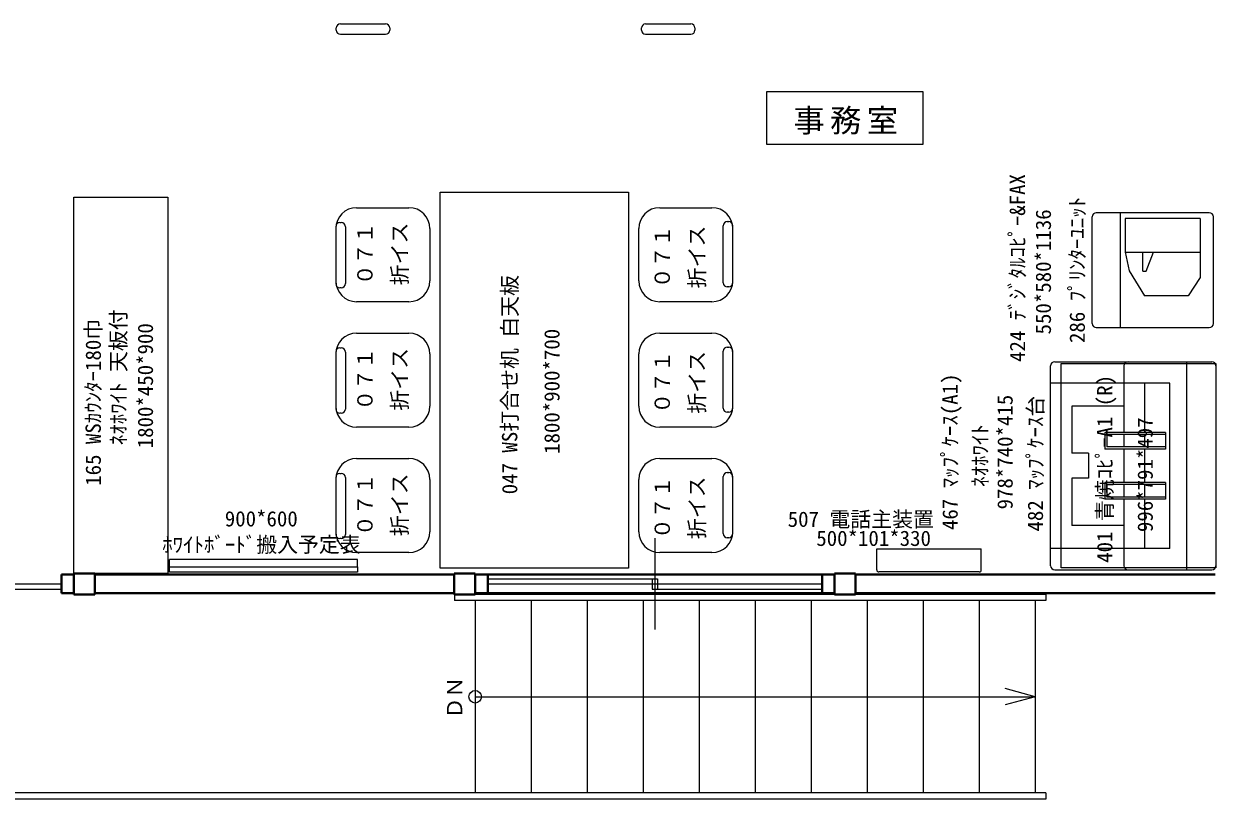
# Model space of a CAD drawing. Units: millimetres at full size, sheet at 1:50; details may follow other scales. Extents: x -9023 to 8922, y -7785 to 8042.
# Drawn here: x -547 to 5148, y 437 to 4147 of the extents above; entities that cross this region are included whole.
import ezdxf
from ezdxf.enums import TextEntityAlignment as Align

# ---------------------------------------------------------------- set-up
doc = ezdxf.new("R2010")
doc.units = ezdxf.units.MM
doc.header["$LTSCALE"] = 50
for name, color, linetype, lineweight in [('0-1', 2, 'Continuous', 40), ('0-2', 3, 'Continuous', 35), ('0-3', 7, 'Continuous', 25), ('0-F', 4, 'Continuous', 18)]:
    doc.layers.add(name, color=color, linetype=linetype, lineweight=lineweight)
doc.styles.add('ＭＳ ゴシック', font='')
doc.styles.get('ＭＳ ゴシック').set_extended_font_data('MS Gothic')

msp = doc.modelspace()

# ---------------------------------------------------------------- linework, layer by layer
at = {"layer": '0-1', "color": 7, "lineweight": 25}
for p, q in [((2472.2, 1685.47), (2472.2, 1249.22)), ((1672.2, 1492.35), (2484.7, 1492.35)), ((2459.7, 1492.35), (2459.7, 1442.35)), ((2484.7, 1492.35), (2484.7, 1442.35)), ((-1967.8, 1467.35), (-367.8, 1467.35)), ((-1180.3, 1442.35), (-367.8, 1442.35)), ((1672.2, 1467.35), (3272.2, 1467.35)), ((2459.7, 1442.35), (3272.2, 1442.35))]:
    msp.add_line(p, q, dxfattribs=at)
at = {"layer": '0-1'}
for p, q in [((-367.8, 1512.35), (-367.8, 1422.35)), ((-307.8, 1512.35), (-367.8, 1512.35)), ((-307.8, 1512.35), (-307.8, 1517.35)), ((-207.8, 1517.35), (-307.8, 1517.35)), ((-207.8, 1512.35), (-207.8, 1517.35)), ((1512.2, 1512.35), (-207.8, 1512.35)), ((1512.2, 1512.35), (1512.2, 1517.35)), ((1612.2, 1517.35), (1512.2, 1517.35)), ((1612.2, 1512.35), (1612.2, 1517.35)), ((3332.2, 1512.35), (1612.2, 1512.35)), ((1672.2, 1512.35), (1672.2, 1422.35)), ((3272.2, 1512.35), (3272.2, 1422.35)), ((3332.2, 1512.35), (3332.2, 1517.35)), ((3432.2, 1517.35), (3332.2, 1517.35)), ((3432.2, 1512.35), (3432.2, 1517.35)), ((5152.2, 1512.35), (3432.2, 1512.35)), ((-307.8, 1422.35), (-367.8, 1422.35)), ((-307.8, 1417.35), (-207.8, 1417.35)), ((1512.2, 1422.35), (-207.8, 1422.35)), ((1512.2, 1417.35), (1612.2, 1417.35)), ((3332.2, 1422.35), (1612.2, 1422.35)), ((3332.2, 1417.35), (3432.2, 1417.35)), ((5152.2, 1422.35), (3432.2, 1422.35))]:
    msp.add_line(p, q, dxfattribs=at)
for points in [[(-307.8, 1512.35), (-307.8, 1422.35), (-307.8, 1417.35)], [(-207.8, 1512.35), (-207.8, 1422.35), (-207.8, 1417.35)], [(1512.2, 1512.35), (1512.2, 1422.35), (1512.2, 1417.35)], [(1612.2, 1512.35), (1612.2, 1422.35), (1612.2, 1417.35)], [(3332.2, 1512.35), (3332.2, 1422.35), (3332.2, 1417.35)], [(3432.2, 1512.35), (3432.2, 1422.35), (3432.2, 1417.35)]]:
    msp.add_lwpolyline(points, dxfattribs=at)
at = {"layer": '0-2', "color": 4, "lineweight": 18}
for p, q in [((4342.2, 1387.35), (1514.07, 1387.35)), ((1612.2, 1387.35), (1612.2, 467.35)), ((1880.2, 1387.35), (1880.2, 467.35)), ((2148.2, 1387.35), (2148.2, 467.35)), ((2416.2, 1387.35), (2416.2, 467.35)), ((2684.2, 1387.35), (2684.2, 467.35)), ((2952.2, 1387.35), (2952.2, 467.35)), ((3220.2, 1387.35), (3220.2, 467.35)), ((3488.2, 1387.35), (3488.2, 467.35)), ((3756.2, 1387.35), (3756.2, 467.35)), ((4024.2, 1387.35), (4024.2, 467.35)), ((4292.2, 1387.35), (4292.2, 467.35)), ((4342.2, 1417.35), (4342.2, 1387.35)), ((4342.2, 467.35), (-8497.8, 467.35))]:
    msp.add_line(p, q, dxfattribs=at)
for points in [[(4342.2, 1417.35), (1514.07, 1417.35), (1514.07, 1387.35)], [(4342.2, 467.35), (4342.2, 437.35), (-8497.8, 437.35)]]:
    msp.add_lwpolyline(points, dxfattribs=at)
at = {"layer": '0-3'}
for p, q in [((947.8, 4116.89), (947.8, 4126.89)), ((967.8, 4146.89), (1183.92, 4146.89)), ((1203.92, 4126.89), (1203.92, 4116.89)), ((2407.8, 4116.89), (2407.8, 4126.89)), ((2427.8, 4146.89), (2643.92, 4146.89)), ((2663.92, 4126.89), (2663.92, 4116.89)), ((967.8, 4096.89), (1183.92, 4096.89)), ((2427.8, 4096.89), (2643.92, 4096.89)), ((142.2, 3317.35), (142.2, 1517.35)), ((1045.24, 3267.21), (1295.24, 3267.21)), ((2495.24, 3267.21), (2745.24, 3267.21)), ((965.24, 3196.24), (971.8, 3196.24)), ((2818.67, 3200.46), (2825.24, 3200.46)), ((4564.1, 2713.34), (4564.1, 3223.34)), ((5124.1, 3243.34), (4584.1, 3243.34)), ((5144.1, 2713.34), (5144.1, 3223.34)), ((945.24, 3176.24), (945.24, 2903.97)), ((991.8, 3176.24), (991.8, 2903.97)), ((1395.24, 3167.21), (1395.24, 2917.21)), ((2395.24, 2917.21), (2395.24, 3167.21)), ((2798.67, 2908.19), (2798.67, 3180.46)), ((2845.24, 2908.19), (2845.24, 3180.46)), ((971.8, 2883.97), (965.24, 2883.97)), ((2825.24, 2888.19), (2818.67, 2888.19)), ((1295.24, 2817.21), (1045.24, 2817.21)), ((2745.24, 2817.21), (2495.24, 2817.21)), ((4584.1, 2693.34), (5124.1, 2693.34)), ((1045.24, 2667.21), (1295.24, 2667.21)), ((2495.24, 2667.21), (2745.24, 2667.21)), ((945.24, 2576.24), (945.24, 2303.97)), ((965.24, 2596.24), (971.8, 2596.24)), ((991.8, 2576.24), (991.8, 2303.97)), ((1395.24, 2567.21), (1395.24, 2317.21)), ((2395.24, 2317.21), (2395.24, 2567.21)), ((2798.67, 2308.19), (2798.67, 2580.46)), ((2818.67, 2600.46), (2825.24, 2600.46)), ((2845.24, 2308.19), (2845.24, 2580.46)), ((4365.55, 1554.44), (4365.55, 2510.44)), ((4385.55, 2530.44), (5136.55, 2530.44)), ((4716.55, 2510.44), (4716.55, 2192.44)), ((971.8, 2283.97), (965.24, 2283.97)), ((2825.24, 2288.19), (2818.67, 2288.19)), ((1295.24, 2217.21), (1045.24, 2217.21)), ((2745.24, 2217.21), (2495.24, 2217.21)), ((4716.55, 2182.44), (4716.55, 2122.44)), ((4716.55, 2112.44), (4716.55, 1952.44)), ((1045.24, 2067.21), (1295.24, 2067.21)), ((2495.24, 2067.21), (2745.24, 2067.21)), ((965.24, 1996.24), (971.8, 1996.24)), ((2818.67, 2000.46), (2825.24, 2000.46)), ((945.24, 1976.24), (945.24, 1703.97)), ((991.8, 1976.24), (991.8, 1703.97)), ((1395.24, 1967.21), (1395.24, 1717.21)), ((2395.24, 1717.21), (2395.24, 1967.21)), ((2798.67, 1708.19), (2798.67, 1980.46)), ((2845.24, 1708.19), (2845.24, 1980.46)), ((4716.55, 1942.44), (4716.55, 1882.44)), ((4716.55, 1872.44), (4716.55, 1554.44)), ((971.8, 1683.97), (965.24, 1683.97)), ((2825.24, 1688.19), (2818.67, 1688.19)), ((1295.24, 1617.21), (1045.24, 1617.21)), ((2745.24, 1617.21), (2495.24, 1617.21)), ((4385.55, 1534.44), (5136.55, 1534.44))]:
    msp.add_line(p, q, dxfattribs=at)
at = {"layer": '0-3', "color": 4, "lineweight": 18}
for p, q in [((4700.63, 2693.34), (4700.63, 3243.34)), ((4722.37, 3055.11), (4741.39, 2965.44)), ((4722.37, 3055.11), (5081.06, 3055.11)), ((4806.61, 2962.72), (4806.61, 3055.11)), ((4741.39, 2965.44), (4814.76, 2845.88)), ((5081.06, 2932.83), (5023.99, 2845.88)), ((5023.99, 2845.88), (4814.76, 2845.88)), ((5016.55, 1534.44), (5016.55, 2530.44)), ((4936.55, 2427.44), (4365.55, 2427.44)), ((4814.17, 2427.44), (4814.17, 2192.44)), ((4936.55, 1637.44), (4936.55, 2427.44)), ((4716.55, 2317.44), (4466.55, 2317.44)), ((4466.55, 2317.44), (4466.55, 2092.44)), ((4624.89, 2192.44), (4624.89, 2112.44)), ((4915.12, 2192.44), (4624.89, 2192.44)), ((4634.89, 2182.44), (4634.89, 2122.44)), ((4915.12, 2182.44), (4634.89, 2182.44)), ((4814.17, 2182.44), (4814.17, 2122.44)), ((4915.12, 2122.44), (4634.89, 2122.44)), ((4814.17, 2112.44), (4814.17, 1952.44)), ((4546.55, 2092.44), (4466.55, 2092.44)), ((4466.55, 1972.44), (4466.55, 1747.44)), ((4624.89, 1952.44), (4624.89, 1872.44)), ((4915.12, 1952.44), (4624.89, 1952.44)), ((4814.17, 1942.44), (4814.17, 1882.44)), ((4915.12, 1882.44), (4634.89, 1882.44)), ((4814.17, 1872.44), (4814.17, 1637.44)), ((4716.55, 1747.44), (4466.55, 1747.44)), ((4936.55, 1637.44), (4365.55, 1637.44)), ((1049.65, 1583.55), (149.65, 1583.55)), ((149.65, 1548.55), (149.65, 1583.55)), ((1049.65, 1548.55), (1049.65, 1583.55))]:
    msp.add_line(p, q, dxfattribs=at)
at = {"layer": '0-3'}
for points in [[(142.2, 1517.35), (-307.8, 1517.35), (-307.8, 3317.35), (142.2, 3317.35)], [(2345.24, 1542.21), (1445.24, 1542.21), (1445.24, 3342.21)], [(1445.24, 3342.21), (2345.24, 3342.21), (2345.24, 1542.21)]]:
    msp.add_lwpolyline(points, dxfattribs=at)
at = {"layer": '0-3', "color": 4, "lineweight": 18}
for points in [[(5081.06, 3215.43), (4722.37, 3215.43), (4722.37, 3055.11)], [(5081.06, 3215.43), (5081.06, 3055.11), (5081.06, 2932.83)], [(4806.61, 2962.72), (4822.91, 2962.72), (4857.56, 3055.11)], [(4915.12, 2192.44), (4915.12, 2112.44), (4624.89, 2112.44)], [(4546.55, 2092.44), (4546.55, 1972.44), (4466.55, 1972.44)], [(4915.12, 1952.44), (4915.12, 1872.44), (4624.89, 1872.44)], [(4915.12, 1942.44), (4634.89, 1942.44), (4634.89, 1882.44)]]:
    msp.add_lwpolyline(points, dxfattribs=at)
at = {"layer": '0-3'}
for points in [[(5156.58, 1543.44), (4416.58, 1543.44), (4416.58, 2521.44), (5156.58, 2521.44)], [(1049.65, 1548.55), (1049.65, 1523.55), (149.65, 1523.55), (149.65, 1548.55)]]:
    msp.add_lwpolyline(points, close=True, dxfattribs=at)
for centre, radius, start, end in [((967.8, 4126.89), 20, 90, 180), ((967.8, 4116.89), 20, 180, 270), ((1183.92, 4126.89), 20, 0, 90), ((1183.92, 4116.89), 20, 270, 0), ((2427.8, 4126.89), 20, 90, 180), ((2427.8, 4116.89), 20, 180, 270), ((2643.92, 4126.89), 20, 0, 90), ((2643.92, 4116.89), 20, 270, 0), ((1045.24, 3167.21), 100, 90, 180), ((1295.24, 3167.21), 100, 0, 90), ((2495.24, 3167.21), 100, 90, 180), ((2745.24, 3167.21), 100, 0, 90), ((965.24, 3176.24), 20, 90, 180), ((971.8, 3176.24), 20, 0, 90), ((2818.67, 3180.46), 20, 90, 180), ((2825.24, 3180.46), 20, 0, 90), ((4584.1, 3223.34), 20, 90, 180), ((5124.1, 3223.34), 20, 0, 90), ((1045.24, 2917.21), 100, 180, 270), ((1295.24, 2917.21), 100, 270, 0), ((2495.24, 2917.21), 100, 180, 270), ((2745.24, 2917.21), 100, 270, 0), ((2818.67, 2908.19), 20, 180, 270), ((2825.24, 2908.19), 20, 270, 0), ((965.24, 2903.97), 20, 180, 270), ((971.8, 2903.97), 20, 270, 0), ((4584.1, 2713.34), 20, 180, 270), ((5124.1, 2713.34), 20, 270, 0), ((1045.24, 2567.21), 100, 90, 180), ((1295.24, 2567.21), 100, 0, 90), ((2495.24, 2567.21), 100, 90, 180), ((2745.24, 2567.21), 100, 0, 90), ((965.24, 2576.24), 20, 90, 180), ((971.8, 2576.24), 20, 0, 90), ((2818.67, 2580.46), 20, 90, 180), ((2825.24, 2580.46), 20, 0, 90), ((4385.55, 2510.44), 20, 90, 180), ((4736.55, 2510.44), 20, 90, 180), ((5136.55, 2510.44), 20, 0, 90), ((1045.24, 2317.21), 100, 180, 270), ((965.24, 2303.97), 20, 180, 270), ((971.8, 2303.97), 20, 270, 0), ((1295.24, 2317.21), 100, 270, 0), ((2495.24, 2317.21), 100, 180, 270), ((2745.24, 2317.21), 100, 270, 0), ((2818.67, 2308.19), 20, 180, 270), ((2825.24, 2308.19), 20, 270, 0), ((1045.24, 1967.21), 100, 90, 180), ((1295.24, 1967.21), 100, 0, 90), ((2495.24, 1967.21), 100, 90, 180), ((2745.24, 1967.21), 100, 0, 90), ((965.24, 1976.24), 20, 90, 180), ((971.8, 1976.24), 20, 0, 90), ((2818.67, 1980.46), 20, 90, 180), ((2825.24, 1980.46), 20, 0, 90), ((1045.24, 1717.21), 100, 180, 270), ((1295.24, 1717.21), 100, 270, 0), ((2495.24, 1717.21), 100, 180, 270), ((2745.24, 1717.21), 100, 270, 0), ((965.24, 1703.97), 20, 180, 270), ((971.8, 1703.97), 20, 270, 0), ((2818.67, 1708.19), 20, 180, 270), ((2825.24, 1708.19), 20, 270, 0), ((4385.55, 1554.44), 20, 180, 270), ((4736.55, 1554.44), 20, 180, 270), ((5136.55, 1554.44), 20, 270, 0)]:
    msp.add_arc(centre, radius, start, end, dxfattribs=at)
at = {"layer": '0-F', "color": 7, "lineweight": 25}
for p, q in [((3533.99, 1634.52), (4033.99, 1634.52)), ((3533.99, 1534.52), (3533.99, 1634.52)), ((4033.99, 1534.52), (4033.99, 1634.52)), ((4023.99, 1524.52), (3543.99, 1524.52))]:
    msp.add_line(p, q, dxfattribs=at)
at = {"layer": '0-F'}
for p, q in [((1612.2, 927.35), (4292.2, 927.35)), ((4292.2, 927.35), (4147.31, 966.17)), ((4292.2, 927.35), (4147.31, 888.52))]:
    msp.add_line(p, q, dxfattribs=at)
at = {"layer": '0-F', "color": 7, "lineweight": 25}
msp.add_lwpolyline([(3005.75, 3571.42), (3755.75, 3571.42), (3755.75, 3821.42), (3005.75, 3821.42)], close=True, dxfattribs=at)
at = {"layer": '0-F'}
msp.add_circle((1612.2, 927.35), 30, dxfattribs=at)
at = {"layer": '0-F', "color": 7, "lineweight": 25}
for centre, start, end in [((3543.99, 1534.52), 180, 270), ((4023.99, 1534.52), 270, 0)]:
    msp.add_arc(centre, 10, start, end, dxfattribs=at)

# ---------------------------------------------------------------- texts
at = {"layer": '0-3', "color": 4, "style": 'ＭＳ ゴシック'}
for s, p in [('424 ﾃﾞｼﾞﾀﾙｺﾋﾟｰ&FAX', (4265.58, 2529.08)), ('286 ﾌﾟﾘﾝﾀｰﾕﾆｯﾄ', (4551.1, 2619.68)), ('550*580*1136', (4389.12, 2660.86)), ('０７１', (1143.49, 2895.99)), ('折イス', (1309.43, 2895.99)), ('０７１', (2566.01, 2881.51)), ('折イス', (2731.95, 2881.51)), ('047 WS打合せ机 白天板', (1835.91, 1896)), ('ﾈｵﾎﾜｲﾄ 天板付', (-36.59, 2130.83)), ('165 WSｶｳﾝﾀｰ180巾', (-156.74, 1936.74)), ('1800*450*900', (92.8, 2116.18)), ('1800*900*700', (2037.99, 2089.26)), ('０７１', (1143.49, 2295.99)), ('折イス', (1309.43, 2295.99)), ('折イス', (2731.95, 2281.51)), ('０７１', (2566.01, 2281.51)), ('467 ﾏｯﾌﾟｹｰｽ(A1)', (3942.85, 1724.97)), ('401 青焼ｺﾋﾟｰA1 (R)', (4682.88, 1568.2)), ('978*740*415', (4205.92, 1823.62)), ('482 ﾏｯﾌﾟｹｰｽ台', (4351.1, 1718.03)), ('ﾈｵﾎﾜｲﾄ', (4086.35, 1931.24)), ('996*791*497', (4876.42, 1715.32)), ('０７１', (1143.49, 1695.99)), ('折イス', (1309.43, 1695.99)), ('０７１', (2566.01, 1681.51)), ('折イス', (2731.95, 1681.51))]:
    msp.add_text(s, height=73.31, rotation=90, dxfattribs=at).set_placement(p, align=Align.BOTTOM_LEFT)
for s, p in [('900*600', (414.37, 1720.26)), ('ﾎﾜｲﾄﾎﾞｰﾄﾞ搬入予定表', (114.73, 1596.74))]:
    msp.add_text(s, height=73.31, dxfattribs=at).set_placement(p, align=Align.BOTTOM_LEFT)
at = {"layer": '0-F', "style": 'ＭＳ ゴシック'}
for s, p in [('507 電話主装置', (3107.62, 1718.12)), ('500*101*330', (3244.41, 1626.92))]:
    msp.add_text(s, height=73.31, dxfattribs=at).set_placement(p, align=Align.BOTTOM_LEFT)
msp.add_text('ＤＮ', height=73.31, rotation=90, dxfattribs=at).set_placement((1572.58, 823.03), align=Align.BOTTOM_LEFT)
at = {"layer": '0-F', "color": 7, "insert": (3134.63, 3616.79), "char_height": 110, "attachment_point": 7, "style": 'ＭＳ ゴシック'}
msp.add_mtext('\\T1.17;事務室', dxfattribs=at)

doc.saveas('drawing.dxf')
